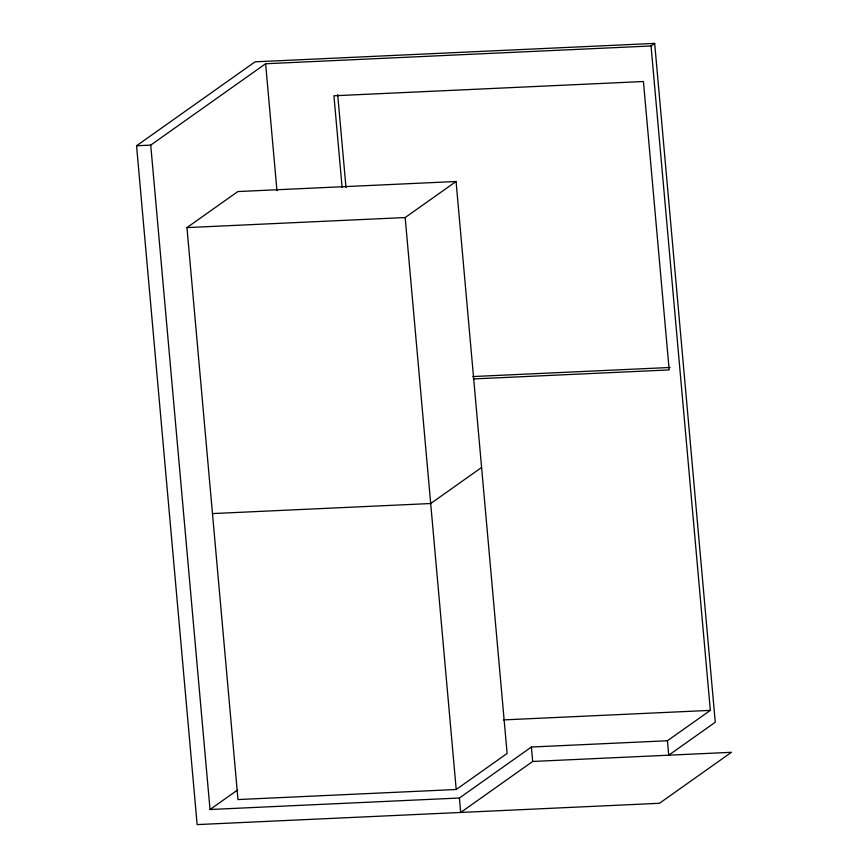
<?xml version="1.0" encoding="UTF-8"?>
<svg xmlns="http://www.w3.org/2000/svg" width="868" height="868" viewBox="0 0 868 868"><rect width="100%" height="100%" fill="white"/><g stroke="black" fill="none" stroke-linecap="round" stroke-linejoin="round"><path stroke-width="1.3" d="M667.438 740.751L531.4 747.022L459.411 798.007L460.702 812.448L532.692 761.464L731.442 752.306L659.452 803.291L197.144 824.6L136.558 145.759L255.094 61.823L654.678 43.4L715.265 722.241L668.729 755.193L667.438 740.751L710.339 710.371L651.043 45.971L654.678 43.4M136.558 145.759L150.728 145.108L265.619 63.744L651.043 45.971M186.956 227.6L237.854 191.557L456.069 181.499L507.118 753.457L456.21 789.5L237.995 799.558L186.956 227.6L405.172 217.542L456.069 181.499M481.599 467.472L430.691 503.527L212.476 513.585M150.728 145.108L210.023 809.508L237.648 789.945M472.778 376.56L670.107 367.468M473.201 378.947L669.174 369.92L643.427 81.516L333.93 95.784L342.111 187.423M503.429 719.908L710.339 710.371M210.023 809.508L459.411 798.007M531.4 747.022L532.692 761.464M405.172 217.542L456.21 789.5M337.685 94.558L345.985 187.542M265.619 63.744L276.957 190.678"/></g></svg>
